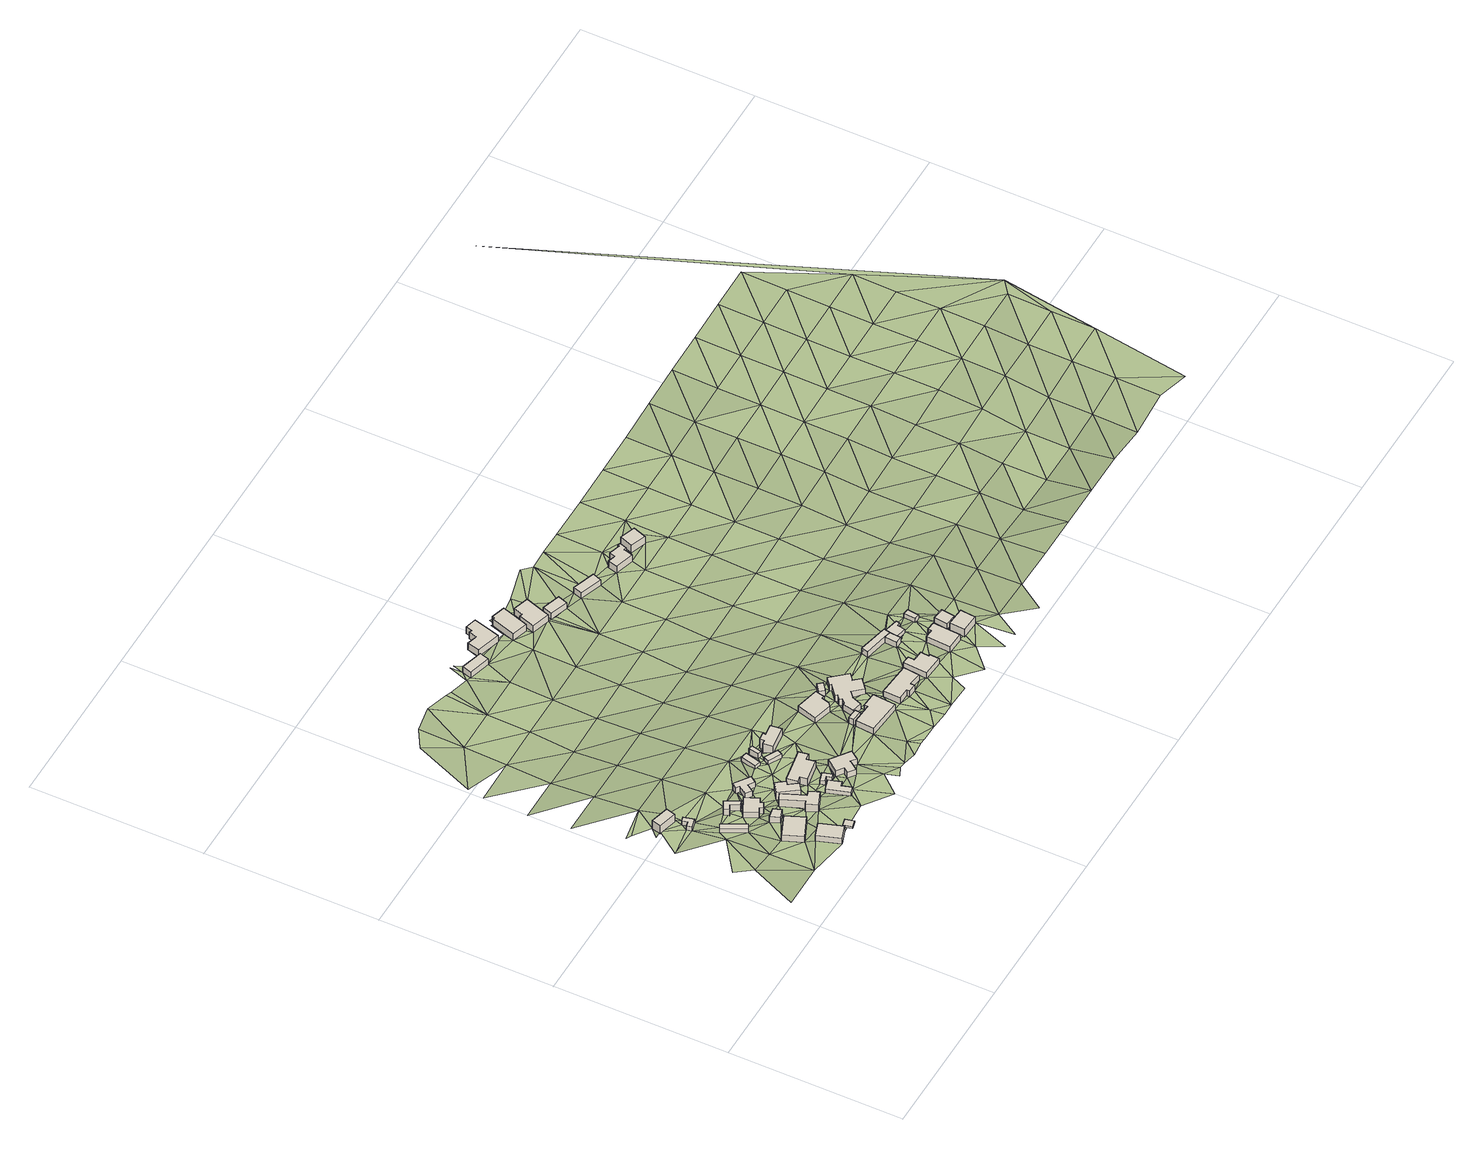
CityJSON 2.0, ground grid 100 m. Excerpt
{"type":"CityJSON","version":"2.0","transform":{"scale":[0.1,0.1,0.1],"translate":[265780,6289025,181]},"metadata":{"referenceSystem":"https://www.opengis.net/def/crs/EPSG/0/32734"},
"CityObjects":{
"building1":{"type":"Building","attributes":{"address":"1 Gousblom Avenue Mamre 7347 Cape Town","building":"house","building:levels":"1","building_height":4.1,"roof_height":191.68,"ground_height":187.58,"plus_code":"4FRWFFQH+7CH"},"geometry":[{"type":"Solid","lod":"1","boundaries":[[[[0,1,2,3]],[[1,4,5,2]],[[4,6,7,5]],[[6,0,3,7]],[[3,2,5,7]],[[6,4,1,0]]]]}]},
"building2":{"type":"Building","attributes":{"address":"Kaap Street Mamre 7347 Cape Town","building":"cabin","building:levels":"1","building_height":2.8,"roof_height":191.76,"ground_height":188.96,"plus_code":"4FRWFFQH+5F5"},"geometry":[{"type":"Solid","lod":"1","boundaries":[[[[8,9,10,11]],[[9,12,13,10]],[[12,14,15,13]],[[14,8,11,15]],[[11,10,13,15]],[[14,12,9,8]]]]}]},
"building3":{"type":"Building","attributes":{"building":"cabin","building:levels":"1","building_height":2.8,"roof_height":190.38,"ground_height":187.58,"plus_code":"4FRWFFQH+6FV"},"geometry":[{"type":"Solid","lod":"1","boundaries":[[[[16,17,18,19]],[[17,20,21,18]],[[20,22,23,21]],[[22,24,25,23]],[[24,26,27,25]],[[26,16,19,27]],[[19,18,21,23,25,27]],[[26,24,22,20,17,16]]]]}]},
"building4":{"type":"Building","attributes":{"address":"Kaap Street Mamre 7347 Cape Town","building":"house","building:levels":"1","building_height":4.1,"roof_height":195.31,"ground_height":191.21,"plus_code":"4FRWFFPH+XHJ"},"geometry":[{"type":"Solid","lod":"1","boundaries":[[[[28,29,30,31]],[[29,32,33,30]],[[32,34,35,33]],[[34,28,31,35]],[[31,30,33,35]],[[34,32,29,28]]]]}]},
"building5":{"type":"Building","attributes":{"address":"Kaap Street Mamre 7347 Cape Town","building":"house","building:levels":"1","building_height":4.1,"roof_height":194.58,"ground_height":190.48,"plus_code":"4FRWFFQH+3G5"},"geometry":[{"type":"Solid","lod":"1","boundaries":[[[[36,37,38,39]],[[37,40,41,38]],[[40,42,43,41]],[[42,36,39,43]],[[39,38,41,43]],[[42,40,37,36]]]]}]},
"building6":{"type":"Building","attributes":{"building":"roof","building:levels":"1","building_height":4.1,"roof_height":195.31,"ground_height":191.21,"bottom_roof_height":194.01,"plus_code":"4FRWFFPH+XH9"},"geometry":[{"type":"Solid","lod":"1","boundaries":[[[[44,45,46,47]],[[45,48,49,46]],[[48,50,51,49]],[[50,44,47,51]],[[47,46,49,51]],[[50,48,45,44]]]]}]},
"building7":{"type":"Building","attributes":{"building":"yes","building:levels":"1","building_height":4.1,"roof_height":194.58,"ground_height":190.48,"plus_code":"4FRWFFQH+3HR"},"geometry":[{"type":"Solid","lod":"1","boundaries":[[[[52,53,54,55]],[[53,56,57,54]],[[56,58,59,57]],[[58,52,55,59]],[[55,54,57,59]],[[58,56,53,52]]]]}]},
"building8":{"type":"Building","attributes":{"building":"cabin","building:levels":"1","building_height":2.8,"roof_height":192.06,"ground_height":189.26,"plus_code":"4FRWFFQH+5GQ"},"geometry":[{"type":"Solid","lod":"1","boundaries":[[[[60,61,62,63]],[[61,64,65,62]],[[64,66,67,65]],[[66,68,69,67]],[[68,70,71,69]],[[70,60,63,71]],[[63,62,65,67,69,71]],[[70,68,66,64,61,60]]]]}]},
"building9":{"type":"Building","attributes":{"address":"Kaap Street Mamre 7347 Cape Town","building":"house","building:levels":"1","building_height":4.1,"roof_height":193.36,"ground_height":189.26,"plus_code":"4FRWFFQH+4HR"},"geometry":[{"type":"Solid","lod":"1","boundaries":[[[[72,73,74,75]],[[73,76,77,74]],[[76,78,79,77]],[[78,80,81,79]],[[80,82,83,81]],[[82,84,85,83]],[[84,86,87,85]],[[86,72,75,87]],[[75,74,77,79,81,83,85,87]],[[86,84,82,80,78,76,73,72]]]]}]},
"building10":{"type":"Building","attributes":{"address":"Kaap Street Mamre 7347 Cape Town","building":"yes","building:levels":"1","building_height":4.1,"roof_height":194.58,"ground_height":190.48,"plus_code":"4FRWFFQH+3JM"},"geometry":[{"type":"Solid","lod":"1","boundaries":[[[[88,89,90,91]],[[89,92,93,90]],[[92,94,95,93]],[[94,96,97,95]],[[96,98,99,97]],[[98,100,101,99]],[[100,102,103,101]],[[102,88,91,103]],[[91,90,93,95,97,99,101,103]],[[102,100,98,96,94,92,89,88]]]]}]},
"building11":{"type":"Building","attributes":{"building":"garage","building:levels":"1","building_height":4.1,"roof_height":194.91,"ground_height":190.81,"plus_code":"4FRWFFQH+4J4"},"geometry":[{"type":"Solid","lod":"1","boundaries":[[[[104,105,106,107]],[[105,108,109,106]],[[108,110,111,109]],[[110,112,113,111]],[[112,114,115,113]],[[114,104,107,115]],[[107,106,109,111,113,115]],[[114,112,110,108,105,104]]]]}]},
"building12":{"type":"Building","attributes":{"address":"9A Gousblom Road Mamre 7347 Cape Town","building":"cabin","building:levels":"1","building_height":2.8,"roof_height":192.06,"ground_height":189.26,"plus_code":"4FRWFFQH+5JM"},"geometry":[{"type":"Solid","lod":"1","boundaries":[[[[116,117,118,119]],[[117,120,121,118]],[[120,122,123,121]],[[122,124,125,123]],[[124,126,127,125]],[[126,128,129,127]],[[128,130,131,129]],[[130,116,119,131]],[[119,118,121,123,125,127,129,131]],[[130,128,126,124,122,120,117,116]]]]}]},
"building13":{"type":"Building","attributes":{"building":"cabin","building:levels":"1","building_height":2.8,"roof_height":193.61,"ground_height":190.81,"plus_code":"4FRWFFQH+2MH"},"geometry":[{"type":"Solid","lod":"1","boundaries":[[[[132,133,134,135]],[[133,136,137,134]],[[136,138,139,137]],[[138,140,141,139]],[[140,142,143,141]],[[142,132,135,143]],[[135,134,137,139,141,143]],[[142,140,138,136,133,132]]]]}]},
"building14":{"type":"Building","attributes":{"address":"Mamre 7347 Cape Town","building":"cabin","building:levels":"1","building_height":2.8,"roof_height":193.61,"ground_height":190.81,"plus_code":"4FRWFFQH+3P2"},"geometry":[{"type":"Solid","lod":"1","boundaries":[[[[144,145,146,147]],[[145,148,149,146]],[[148,150,151,149]],[[150,152,153,151]],[[152,154,155,153]],[[154,144,147,155]],[[147,146,149,151,153,155]],[[154,152,150,148,145,144]]]]}]},
"building15":{"type":"Building","attributes":{"address":"18 Amos Comenius Street Mamre 7347 Cape Town","building":"house","building:levels":"1","building_height":4.1,"roof_height":194.91,"ground_height":190.81,"plus_code":"4FRWFFQH+4M5"},"geometry":[{"type":"Solid","lod":"1","boundaries":[[[[156,157,158,159]],[[157,160,161,158]],[[160,162,163,161]],[[162,164,165,163]],[[164,166,167,165]],[[166,168,169,167]],[[168,170,171,169]],[[170,156,159,171]],[[159,158,161,163,165,167,169,171]],[[170,168,166,164,162,160,157,156]]]]}]},
"building16":{"type":"Building","attributes":{"address":"9 Gousblom Road Mamre 7347 Cape Town","building":"cabin","building:levels":"1","building_height":2.8,"roof_height":190.44,"ground_height":187.64,"plus_code":"4FRWFFQH+6M5"},"geometry":[{"type":"Solid","lod":"1","boundaries":[[[[172,173,174,175]],[[173,176,177,174]],[[176,178,179,177]],[[178,172,175,179]],[[175,174,177,179]],[[178,176,173,172]]]]}]},
"building17":{"type":"Building","attributes":{"address":"Mamre 7347 Cape Town","building":"cabin","building:levels":"1","building_height":2.8,"roof_height":192.48,"ground_height":189.68,"plus_code":"4FRWFFQH+5P7"},"geometry":[{"type":"Solid","lod":"1","boundaries":[[[[180,181,182,183]],[[181,184,185,182]],[[184,186,187,185]],[[186,180,183,187]],[[183,182,185,187]],[[186,184,181,180]]]]}]},
"building18":{"type":"Building","attributes":{"address":"20 Amos Comenius Street Mamre 7347 Cape Town","building":"house","building:levels":"1","building_height":4.1,"roof_height":195.42,"ground_height":191.32,"plus_code":"4FRWFFQH+2QR"},"geometry":[{"type":"Solid","lod":"1","boundaries":[[[[188,189,190,191]],[[189,192,193,190]],[[192,194,195,193]],[[194,196,197,195]],[[196,198,199,197]],[[198,200,201,199]],[[200,202,203,201]],[[202,188,191,203]],[[191,190,193,195,197,199,201,203]],[[202,200,198,196,194,192,189,188]]]]}]},
"building19":{"type":"Building","attributes":{"address":"Mamre 7347 Cape Town","building":"garage","building:levels":"1","building_height":4.1,"roof_height":191.74,"ground_height":187.64,"plus_code":"4FRWFFQH+6P3"},"geometry":[{"type":"Solid","lod":"1","boundaries":[[[[204,205,206,207]],[[205,208,209,206]],[[208,210,211,209]],[[210,204,207,211]],[[207,206,209,211]],[[210,208,205,204]]]]}]},
"building20":{"type":"Building","attributes":{"address":"Mamre 7347 Cape Town","building":"house","building:levels":"1","building_height":4.1,"roof_height":194.04,"ground_height":189.94,"plus_code":"4FRWFFQH+5QJ"},"geometry":[{"type":"Solid","lod":"1","boundaries":[[[[212,213,214,215]],[[213,216,217,214]],[[216,218,219,217]],[[218,220,221,219]],[[220,222,223,221]],[[222,224,225,223]],[[224,226,227,225]],[[226,212,215,227]],[[215,214,217,219,221,223,225,227]],[[226,224,222,220,218,216,213,212]]]]}]},
"building21":{"type":"Building","attributes":{"address":"Amos Comenius Street Mamre 7347 Cape Town","building":"garage","building:levels":"1","building_height":4.1,"roof_height":195.98,"ground_height":191.88,"plus_code":"4FRWFFQH+3VH"},"geometry":[{"type":"Solid","lod":"1","boundaries":[[[[228,229,230,231]],[[229,232,233,230]],[[232,234,235,233]],[[234,228,231,235]],[[231,230,233,235]],[[234,232,229,228]]]]}]},
"building22":{"type":"Building","attributes":{"address":"10 Amos Comenius Street Mamre 7347 Cape Town","building":"house","building:levels":"1","building_height":4.1,"roof_height":195.98,"ground_height":191.88,"plus_code":"4FRWFFQH+2WV"},"geometry":[{"type":"Solid","lod":"1","boundaries":[[[[236,237,238,239]],[[237,240,241,238]],[[240,242,243,241]],[[242,244,245,243]],[[244,246,247,245]],[[246,236,239,247]],[[239,238,241,243,245,247]],[[246,244,242,240,237,236]]]]}]},
"building23":{"type":"Building","attributes":{"address":"Amos Comenius Street Mamre 7347 Cape Town","building":"house","building:levels":"1","building_height":4.1,"roof_height":194.25,"ground_height":190.15,"plus_code":"4FRWFFQH+5V5"},"geometry":[{"type":"Solid","lod":"1","boundaries":[[[[248,249,250,251]],[[249,252,253,250]],[[252,254,255,253]],[[254,256,257,255]],[[256,258,259,257]],[[258,260,261,259]],[[260,248,251,261]],[[251,250,253,255,257,259,261]],[[260,258,256,254,252,249,248]]]]}]},
"building24":{"type":"Building","attributes":{"address":"Louwskloof Road Mamre 7347 Cape Town","building":"house","building:levels":"1","building_height":4.1,"roof_height":189.44,"ground_height":185.34,"plus_code":"4FRWFFQH+QM9"},"geometry":[{"type":"Solid","lod":"1","boundaries":[[[[262,263,264,265]],[[263,266,267,264]],[[266,268,269,267]],[[268,262,265,269]],[[265,264,267,269]],[[268,266,263,262]]]]}]},
"building25":{"type":"Building","attributes":{"address":"Amos Comenius Street Mamre 7347 Cape Town","building":"yes","building:levels":"1","building_height":4.1,"roof_height":194.25,"ground_height":190.15,"plus_code":"4FRWFFQH+5W9"},"geometry":[{"type":"Solid","lod":"1","boundaries":[[[[270,271,272,273]],[[271,274,275,272]],[[274,276,277,275]],[[276,270,273,277]],[[273,272,275,277]],[[276,274,271,270]]]]}]},
"building26":{"type":"Building","attributes":{"address":"12 Amos Comenius Street Mamre 7347 Cape Town","building":"house","building:levels":"1","building_height":4.1,"roof_height":194.58,"ground_height":190.48,"plus_code":"4FRWFFQH+4XC"},"geometry":[{"type":"Solid","lod":"1","boundaries":[[[[278,279,280,281]],[[279,282,283,280]],[[282,284,285,283]],[[284,286,287,285]],[[286,288,289,287]],[[288,290,291,289]],[[290,292,293,291]],[[292,294,295,293]],[[294,296,297,295]],[[296,298,299,297]],[[298,300,301,299]],[[300,302,303,301]],[[302,304,305,303]],[[304,306,307,305]],[[306,308,309,307]],[[308,310,311,309]],[[310,278,281,311]],[[281,280,283,285,287,289,291,293,295,297,299,301,303,305,307,309,311]],[[310,308,306,304,302,300,298,296,294,292,290,288,286,284,282,279,278]]]]}]},
"building27":{"type":"Building","attributes":{"address":"36 Louwskloof Road Mamre 7347 Cape Town","building":"house","building:levels":"1","building_height":4.1,"roof_height":190.07,"ground_height":185.97,"plus_code":"4FRWFFQH+QQJ"},"geometry":[{"type":"Solid","lod":"1","boundaries":[[[[312,313,314,315]],[[313,316,317,314]],[[316,318,319,317]],[[318,320,321,319]],[[320,322,323,321]],[[322,324,325,323]],[[324,326,327,325]],[[326,312,315,327]],[[315,314,317,319,321,323,325,327]],[[326,324,322,320,318,316,313,312]]]]}]},
"building28":{"type":"Building","attributes":{"address":"6 Amos Comenius Street Mamre 7347 Cape Town","building":"house","building:levels":"1","building_height":4.1,"roof_height":196.27,"ground_height":192.17,"plus_code":"4FRWFFQJ+22M"},"geometry":[{"type":"Solid","lod":"1","boundaries":[[[[328,329,330,331]],[[329,332,333,330]],[[332,334,335,333]],[[334,336,337,335]],[[336,338,339,337]],[[338,340,341,339]],[[340,342,343,341]],[[342,328,331,343]],[[331,330,333,335,337,339,341,343]],[[342,340,338,336,334,332,329,328]]]]}]},
"building29":{"type":"Building","attributes":{"address":"37 Louwskloof Road Mamre 7347 Cape Town","building":"house","building:levels":"1","building_height":4.1,"roof_height":190.07,"ground_height":185.97,"plus_code":"4FRWFFQH+QR4"},"geometry":[{"type":"Solid","lod":"1","boundaries":[[[[344,345,346,347]],[[345,348,349,346]],[[348,350,351,349]],[[350,352,353,351]],[[352,354,355,353]],[[354,344,347,355]],[[347,346,349,351,353,355]],[[354,352,350,348,345,344]]]]}]},
"building30":{"type":"Building","attributes":{"address":"4 Amos Comenius Street Mamre 7347 Cape Town","building":"house","building:levels":"1","building_height":4.1,"roof_height":196.29,"ground_height":192.19,"plus_code":"4FRWFFQJ+23H"},"geometry":[{"type":"Solid","lod":"1","boundaries":[[[[356,357,358,359]],[[357,360,361,358]],[[360,362,363,361]],[[362,364,365,363]],[[364,366,367,365]],[[366,368,369,367]],[[368,370,371,369]],[[370,356,359,371]],[[359,358,361,363,365,367,369,371]],[[370,368,366,364,362,360,357,356]]]]}]},
"building31":{"type":"Building","attributes":{"address":"38 Louwskloof Road Mamre 7347 Cape Town","building":"house","building:levels":"1","building_height":4.1,"roof_height":190.24,"ground_height":186.14,"plus_code":"4FRWFFQH+PVF"},"geometry":[{"type":"Solid","lod":"1","boundaries":[[[[372,373,374,375]],[[373,376,377,374]],[[376,378,379,377]],[[378,380,381,379]],[[380,382,383,381]],[[382,372,375,383]],[[375,374,377,379,381,383]],[[382,380,378,376,373,372]]]]}]},
"building32":{"type":"Building","attributes":{"address":"39 Louwskloof Road Mamre 7347 Cape Town","building":"house","building:levels":"1","building_height":4.1,"roof_height":190.24,"ground_height":186.14,"plus_code":"4FRWFFQH+MWV"},"geometry":[{"type":"Solid","lod":"1","boundaries":[[[[384,385,386,387]],[[385,388,389,386]],[[388,390,391,389]],[[390,384,387,391]],[[387,386,389,391]],[[390,388,385,384]]]]}]},
"building33":{"type":"Building","attributes":{"building":"yes","building:levels":"1","building_height":4.1,"roof_height":194.85,"ground_height":190.75,"plus_code":"4FRWFFQJ+449"},"geometry":[{"type":"Solid","lod":"1","boundaries":[[[[392,393,394,395]],[[393,396,397,394]],[[396,398,399,397]],[[398,400,401,399]],[[400,402,403,401]],[[402,404,405,403]],[[404,392,395,405]],[[395,394,397,399,401,403,405]],[[404,402,400,398,396,393,392]]]]}]},
"building34":{"type":"Building","attributes":{"building":"cabin","building:levels":"1","building_height":2.8,"roof_height":193.55,"ground_height":190.75,"plus_code":"4FRWFFQJ+44F"},"geometry":[{"type":"Solid","lod":"1","boundaries":[[[[392,398,406,407]],[[398,400,408,406]],[[400,402,409,408]],[[402,404,410,409]],[[404,392,407,410]],[[407,406,408,409,410]],[[404,402,400,398,392]]]]}]},
"building35":{"type":"Building","attributes":{"building":"garage","building:levels":"1","building_height":4.1,"roof_height":194.85,"ground_height":190.75,"plus_code":"4FRWFFQJ+34X"},"geometry":[{"type":"Solid","lod":"1","boundaries":[[[[398,392,395,399]],[[392,393,394,395]],[[393,396,397,394]],[[396,398,399,397]],[[399,395,394,397]],[[396,393,392,398]]]]}]},
"building36":{"type":"Building","attributes":{"address":"2 Amos Comenius Street Mamre 7347 Cape Town","building":"house","building:levels":"1","building_height":4.1,"roof_height":196.2,"ground_height":192.1,"plus_code":"4FRWFFQJ+259"},"geometry":[{"type":"Solid","lod":"1","boundaries":[[[[411,412,413,414]],[[412,415,416,413]],[[415,417,418,416]],[[417,419,420,418]],[[419,421,422,420]],[[421,411,414,422]],[[414,413,416,418,420,422]],[[421,419,417,415,412,411]]]]}]},
"building37":{"type":"Building","attributes":{"building":"cabin","building:levels":"1","building_height":2.8,"roof_height":193.56,"ground_height":190.76,"plus_code":"4FRWFFQJ+453"},"geometry":[{"type":"Solid","lod":"1","boundaries":[[[[423,424,425,426]],[[424,427,428,425]],[[427,429,430,428]],[[429,431,432,430]],[[431,433,434,432]],[[433,435,436,434]],[[435,423,426,436]],[[426,425,428,430,432,434,436]],[[435,433,431,429,427,424,423]]]]}]},
"building38":{"type":"Building","attributes":{"address":"40 Louwskloof Road Mamre 7347 Cape Town","building":"house","building:levels":"1","building_height":4.1,"roof_height":190.8,"ground_height":186.7,"plus_code":"4FRWFFQJ+M26"},"geometry":[{"type":"Solid","lod":"1","boundaries":[[[[437,438,439,440]],[[438,441,442,439]],[[441,443,444,442]],[[443,437,440,444]],[[440,439,442,444]],[[443,441,438,437]]]]}]},
"building39":{"type":"Building","attributes":{"address":"2A Amos Comenius Street Mamre 7347 Cape Town","building":"house","building:levels":"1","building_height":4.1,"roof_height":196.75,"ground_height":192.65,"plus_code":"4FRWFFQJ+265"},"geometry":[{"type":"Solid","lod":"1","boundaries":[[[[445,446,447,448]],[[446,449,450,447]],[[449,451,452,450]],[[451,445,448,452]],[[448,447,450,452]],[[451,449,446,445]]]]}]},
"building40":{"type":"Building","attributes":{"address":"Amos Comenius Street Mamre 7347 Cape Town","building":"cabin","building:levels":"1","building_height":2.8,"roof_height":193.56,"ground_height":190.76,"plus_code":"4FRWFFQJ+36W"},"geometry":[{"type":"Solid","lod":"1","boundaries":[[[[453,454,455,456]],[[454,457,458,455]],[[457,459,460,458]],[[459,453,456,460]],[[456,455,458,460]],[[459,457,454,453]]]]}]},
"building41":{"type":"Building","attributes":{"building":"cabin","building:levels":"1","building_height":2.8,"roof_height":194.9,"ground_height":192.1,"plus_code":"4FRWFFQJ+26Q"},"geometry":[{"type":"Solid","lod":"1","boundaries":[[[[461,462,463,464]],[[462,465,466,463]],[[465,467,468,466]],[[467,461,464,468]],[[464,463,466,468]],[[467,465,462,461]]]]}]},
"building42":{"type":"Building","attributes":{"address":"41 Louwskloof Road Mamre 7347 Cape Town","building":"house","building:levels":"1","building_height":4.1,"roof_height":191.08,"ground_height":186.98,"plus_code":"4FRWFFQJ+J4V"},"geometry":[{"type":"Solid","lod":"1","boundaries":[[[[469,470,471,472]],[[470,473,474,471]],[[473,475,476,474]],[[475,477,478,476]],[[477,479,480,478]],[[479,481,482,480]],[[481,483,484,482]],[[483,485,486,484]],[[485,487,488,486]],[[487,469,472,488]],[[472,471,474,476,478,480,482,484,486,488]],[[487,485,483,481,479,477,475,473,470,469]]]]}]},
"building43":{"type":"Building","attributes":{"address":"42 Louwskloof Road Mamre 7347 Cape Town","building":"house","building:levels":"1","building_height":4.1,"roof_height":191.49,"ground_height":187.39,"plus_code":"4FRWFFQJ+J5W"},"geometry":[{"type":"Solid","lod":"1","boundaries":[[[[489,490,491,492]],[[490,493,494,491]],[[493,495,496,494]],[[495,489,492,496]],[[492,491,494,496]],[[495,493,490,489]]]]}]},
"terrain1":{"type":"TINRelief","geometry":[{"type":"CompositeSurface","lod":"1","boundaries":[[[497,498,499]],[[500,501,499]],[[498,502,499]],[[502,500,499]],[[502,498,503]],[[504,500,26]],[[505,504,24]],[[24,504,26]],[[498,34,503]],[[34,498,28]],[[8,500,502]],[[506,505,6]],[[503,42,502]],[[502,42,8]],[[507,508,509]],[[26,500,14]],[[500,8,14]],[[505,24,20]],[[509,6,507]],[[12,26,14]],[[510,505,20]],[[24,22,20]],[[26,12,16]],[[32,503,34]],[[58,8,42]],[[17,510,20]],[[6,511,507]],[[8,58,512]],[[17,511,510]],[[58,42,52]],[[507,513,514]],[[12,512,76]],[[515,16,12]],[[516,52,42]],[[517,503,32]],[[12,76,518]],[[58,78,512]],[[12,518,515]],[[78,76,512]],[[61,16,515]],[[16,519,17]],[[516,53,52]],[[56,78,58]],[[17,519,511]],[[520,521,513]],[[518,76,522]],[[29,523,32]],[[82,78,56]],[[82,80,78]],[[32,523,517]],[[518,522,524]],[[516,517,525]],[[516,525,53]],[[16,61,519]],[[73,522,76]],[[507,511,526]],[[82,56,84]],[[56,53,527]],[[525,517,523]],[[527,84,56]],[[522,73,528]],[[507,526,513]],[[525,527,53]],[[529,523,29]],[[520,530,531]],[[86,84,72]],[[61,528,532]],[[511,519,526]],[[527,525,533]],[[527,114,84]],[[114,72,84]],[[72,534,73]],[[532,528,73]],[[532,73,534]],[[527,96,114]],[[61,126,519]],[[534,72,535]],[[532,126,61]],[[530,536,537]],[[520,513,538]],[[536,539,537]],[[114,540,72]],[[532,534,541]],[[96,542,114]],[[535,72,540]],[[542,96,543]],[[529,544,523]],[[545,523,544]],[[542,543,546]],[[538,513,526]],[[547,535,548]],[[540,548,535]],[[546,549,542]],[[545,550,546]],[[544,142,545]],[[545,142,550]],[[551,530,520]],[[552,544,529]],[[553,554,555]],[[555,554,549]],[[546,556,549]],[[550,556,546]],[[540,553,160]],[[529,557,552]],[[558,519,126]],[[555,160,553]],[[519,558,526]],[[559,548,540]],[[555,549,556]],[[550,142,152]],[[538,551,520]],[[559,540,160]],[[556,560,555]],[[559,561,548]],[[550,150,556]],[[536,562,539]],[[152,150,550]],[[142,140,152]],[[126,561,558]],[[138,136,552]],[[563,536,530]],[[556,150,148]],[[154,152,140]],[[144,140,138]],[[138,552,188]],[[561,559,564]],[[140,144,154]],[[565,552,557]],[[566,538,526]],[[144,138,200]],[[551,563,530]],[[200,138,188]],[[188,552,567]],[[145,144,200]],[[561,564,178]],[[568,556,148]],[[160,569,559]],[[558,561,178]],[[186,564,559]],[[526,558,566]],[[552,565,567]],[[188,202,200]],[[562,536,570]],[[145,198,148]],[[145,200,198]],[[564,186,571]],[[559,572,186]],[[198,568,148]],[[186,184,571]],[[573,551,538]],[[563,574,536]],[[559,569,572]],[[184,575,571]],[[176,558,178]],[[194,567,565]],[[575,176,571]],[[536,574,570]],[[576,568,577]],[[194,192,567]],[[568,198,577]],[[176,210,558]],[[573,538,566]],[[184,578,575]],[[579,580,565]],[[176,575,210]],[[581,578,184]],[[565,580,194]],[[582,581,184]],[[577,198,583]],[[551,584,563]],[[578,581,226]],[[196,583,198]],[[226,208,578]],[[585,194,580]],[[586,572,569]],[[569,577,586]],[[572,586,582]],[[587,558,210]],[[566,558,587]],[[226,222,208]],[[577,583,586]],[[581,582,586]],[[573,584,551]],[[222,226,224]],[[222,220,208]],[[587,210,208]],[[574,588,570]],[[563,589,574]],[[196,194,236]],[[586,590,581]],[[194,585,236]],[[220,587,208]],[[566,591,573]],[[583,196,228]],[[584,589,563]],[[588,574,592]],[[593,594,585]],[[218,216,220]],[[586,583,252]],[[566,587,591]],[[220,216,587]],[[594,236,585]],[[595,592,574]],[[594,593,596]],[[252,590,586]],[[196,236,246]],[[573,597,584]],[[234,252,583]],[[589,598,574]],[[234,583,228]],[[246,228,196]],[[598,595,574]],[[596,599,594]],[[249,216,590]],[[597,573,591]],[[590,252,249]],[[594,599,600]],[[601,587,216]],[[589,584,602]],[[603,236,594]],[[598,268,595]],[[587,601,591]],[[246,229,228]],[[266,595,268]],[[602,584,597]],[[254,252,234]],[[595,266,604]],[[601,216,249]],[[600,603,594]],[[234,232,605]],[[229,246,244]],[[268,598,262]],[[234,605,294]],[[294,254,234]],[[606,607,266]],[[229,242,232]],[[605,232,242]],[[598,589,608]],[[597,591,609]],[[229,244,242]],[[610,589,602]],[[606,266,263]],[[611,605,242]],[[256,254,288]],[[254,294,288]],[[601,609,591]],[[292,290,294]],[[600,612,603]],[[248,601,249]],[[612,600,613]],[[294,290,288]],[[258,256,260]],[[284,256,288]],[[606,263,614]],[[256,284,260]],[[608,262,598]],[[589,610,608]],[[615,611,242]],[[286,284,288]],[[602,597,616]],[[611,615,617]],[[322,614,263]],[[248,260,270]],[[271,260,284]],[[603,612,329]],[[271,270,260]],[[320,614,322]],[[618,601,248]],[[329,328,603]],[[612,613,619]],[[615,603,328]],[[262,620,263]],[[609,616,597]],[[248,270,618]],[[271,284,621]],[[615,622,617]],[[623,617,622]],[[329,612,334]],[[322,263,620]],[[615,328,622]],[[621,624,271]],[[625,271,624]],[[329,334,332]],[[602,626,610]],[[612,619,336]],[[622,328,627]],[[608,350,262]],[[334,612,336]],[[620,262,350]],[[625,628,618]],[[628,625,624]],[[629,609,601]],[[629,601,618]],[[630,622,627]],[[616,626,602]],[[342,627,328]],[[618,628,629]],[[619,631,336]],[[632,633,630]],[[632,634,628]],[[635,636,620]],[[350,635,620]],[[608,610,637]],[[627,342,630]],[[338,336,340]],[[638,620,636]],[[350,608,372]],[[616,609,639]],[[628,634,629]],[[619,640,641]],[[626,642,610]],[[619,641,631]],[[336,631,340]],[[350,643,635]],[[639,609,629]],[[352,350,372]],[[610,642,637]],[[632,630,404]],[[644,635,643]],[[372,608,637]],[[370,630,342]],[[632,402,634]],[[631,370,340]],[[645,626,616]],[[340,370,342]],[[629,634,402]],[[352,372,646]],[[370,404,630]],[[645,616,639]],[[641,647,631]],[[352,646,648]],[[648,649,650]],[[632,404,402]],[[651,652,646]],[[385,637,642]],[[368,653,370]],[[654,642,626]],[[648,646,652]],[[366,653,368]],[[642,655,385]],[[653,366,364]],[[629,656,639]],[[637,385,384]],[[647,641,657]],[[658,370,653]],[[657,641,659]],[[654,626,645]],[[658,404,370]],[[388,655,642]],[[629,402,656]],[[364,362,360]],[[648,652,660]],[[384,661,637]],[[388,385,655]],[[653,364,658]],[[647,657,360]],[[661,660,652]],[[388,642,438]],[[421,364,360]],[[404,658,392]],[[402,662,656]],[[645,639,663]],[[384,390,661]],[[664,642,654]],[[665,658,364]],[[662,402,400]],[[657,421,360]],[[657,659,666]],[[642,664,438]],[[364,421,665]],[[663,639,656]],[[400,656,662]],[[388,437,390]],[[423,398,665]],[[654,645,667]],[[388,438,437]],[[666,668,657]],[[398,423,435]],[[660,661,669]],[[665,670,423]],[[665,421,670]],[[400,398,435]],[[400,435,433]],[[671,661,390]],[[645,663,667]],[[421,419,417]],[[670,421,417]],[[666,672,668]],[[441,438,664]],[[671,390,437]],[[673,400,433]],[[654,674,664]],[[427,670,429]],[[666,675,676]],[[668,672,677]],[[678,417,415]],[[417,679,670]],[[680,656,400]],[[668,677,415]],[[671,669,661]],[[676,672,666]],[[417,678,679]],[[679,429,670]],[[663,656,680]],[[673,433,431]],[[654,667,674]],[[437,443,681]],[[415,677,682]],[[415,683,678]],[[437,681,671]],[[429,453,431]],[[415,682,683]],[[683,679,678]],[[429,679,453]],[[441,664,487]],[[684,682,677]],[[400,673,680]],[[673,431,453]],[[685,679,683]],[[677,446,684]],[[667,663,686]],[[443,441,487]],[[673,453,459]],[[685,683,465]],[[664,674,687]],[[664,687,487]],[[676,688,689]],[[690,681,443]],[[685,465,459]],[[681,690,671]],[[663,680,686]],[[684,446,465]],[[689,446,676]],[[691,443,487]],[[674,667,692]],[[465,446,693]],[[673,459,694]],[[443,691,695]],[[680,673,694]],[[446,689,693]],[[465,694,459]],[[443,695,690]],[[692,667,686]],[[469,487,687]],[[691,696,697]],[[695,691,697]],[[687,674,698]],[[465,693,694]],[[680,699,686]],[[698,674,692]],[[700,695,697]],[[701,469,702]],[[687,703,469]],[[704,700,697]],[[690,695,705]],[[469,489,702]],[[706,689,707]],[[699,680,694]],[[702,489,708]],[[693,689,709]],[[700,710,695]],[[703,489,469]],[[708,710,700]],[[489,710,708]],[[692,686,711]],[[698,712,687]],[[687,712,703]],[[711,686,699]],[[689,706,709]],[[695,713,705]],[[714,694,693]],[[695,710,713]],[[715,698,692]],[[712,716,703]],[[699,694,714]],[[716,713,710]],[[711,715,692]],[[693,709,714]],[[713,716,712]],[[712,698,717]],[[713,718,705]],[[699,719,711]],[[715,717,698]],[[714,719,699]],[[712,720,713]],[[709,706,721]],[[722,715,711]],[[720,712,717]],[[722,711,719]],[[706,723,721]],[[724,718,713]],[[709,725,714]],[[726,717,715]],[[724,713,720]],[[719,714,725]],[[722,726,715]],[[725,709,721]],[[718,724,727]],[[728,722,719]],[[720,717,729]],[[726,730,717]],[[731,721,723]],[[728,719,725]],[[729,717,730]],[[724,720,732]],[[726,722,733]],[[722,728,734]],[[732,727,724]],[[725,721,735]],[[732,720,729]],[[731,736,721]],[[722,734,733]],[[728,725,735]],[[730,726,737]],[[721,736,735]],[[738,727,732]],[[726,733,737]],[[728,739,734]],[[740,729,730]],[[741,736,731]],[[728,735,739]],[[740,730,737]],[[742,732,729]],[[743,733,734]],[[739,744,734]],[[736,745,735]],[[742,729,740]],[[746,736,741]],[[738,732,747]],[[734,744,743]],[[748,737,733]],[[736,746,745]],[[749,739,735]],[[742,747,732]],[[733,743,748]],[[739,749,744]],[[740,737,750]],[[749,735,745]],[[740,750,742]],[[746,741,751]],[[750,737,748]],[[744,752,743]],[[744,749,753]],[[741,754,751]],[[745,746,755]],[[756,747,742]],[[752,748,743]],[[750,757,742]],[[744,753,752]],[[745,755,749]],[[746,751,755]],[[756,742,757]],[[753,749,758]],[[759,750,748]],[[748,752,760]],[[758,749,755]],[[761,751,754]],[[759,748,760]],[[757,750,762]],[[752,753,763]],[[754,764,761]],[[763,753,758]],[[751,765,755]],[[750,759,762]],[[756,757,766]],[[767,760,752]],[[751,761,765]],[[752,763,767]],[[758,755,768]],[[766,757,762]],[[759,760,769]],[[755,765,768]],[[767,770,760]],[[763,758,771]],[[772,761,764]],[[769,760,770]],[[773,762,759]],[[771,767,763]],[[771,758,768]],[[764,774,772]],[[765,761,775]],[[759,769,773]],[[776,766,762]],[[777,770,767]],[[777,767,771]],[[775,761,772]],[[778,768,765]],[[776,762,773]],[[774,779,772]],[[780,769,770]],[[765,775,778]],[[770,777,781]],[[771,768,782]],[[780,770,781]],[[769,783,773]],[[782,768,778]],[[777,771,784]],[[772,785,775]],[[772,779,785]],[[769,780,783]],[[776,773,786]],[[784,781,777]],[[784,771,782]],[[787,778,775]],[[786,773,783]],[[780,781,788]],[[775,785,787]],[[781,784,789]],[[790,782,778]],[[783,780,788]],[[788,781,789]],[[785,779,791]],[[784,782,790]],[[790,778,787]],[[783,788,786]],[[792,788,791]],[[789,784,791]],[[787,785,791]],[[791,784,790]],[[789,791,788]],[[791,790,787]]]}]}
},
"vertices":[
[160,998,48],[266,970,48],[266,970,107],[160,998,107],[281,1024,48],[281,1024,107],[175,1052,48],[175,1052,107],
[348,594,80],[380,611,80],[380,611,108],[348,594,108],[313,737,80],[313,737,108],[281,720,80],[281,720,108],
[296,872,66],[279,932,66],[279,932,94],[296,872,94],[251,924,66],[251,924,94],[259,893,66],[259,893,94],[232,886,66],[232,886,94],[240,857,66],[240,857,94],
[482,125,102],[564,154,102],[564,154,143],[482,125,143],[519,285,102],[519,285,143],[437,257,102],[437,257,143],
[411,304,91],[537,357,91],[537,357,136],[411,304,136],[490,465,91],[490,465,136],[365,412,91],[365,412,136],
[578,116,130],[620,127,130],[620,127,143],[578,116,143],[607,178,130],[607,178,143],[565,167,130],[565,167,143],
[473,474,95],[524,492,95],[524,492,136],[473,474,136],[508,538,95],[508,538,136],[450,526,95],[450,526,136],
[503,715,66],[461,796,66],[461,796,111],[503,715,111],[406,768,66],[406,768,111],[422,738,66],[422,738,111],[450,752,66],[450,752,111],[476,702,66],[476,702,111],
[557,633,83],[518,711,83],[518,711,124],[557,633,124],[427,666,83],[427,666,124],[464,591,83],[464,591,124],[490,604,83],[490,604,124],[500,584,83],[500,584,124],[537,603,83],[537,603,124],[529,619,83],[529,619,124],
[640,342,83],[725,378,83],[725,378,136],[640,342,136],[700,437,83],[700,437,136],[674,426,83],[674,426,136],[618,558,83],[618,558,136],[579,541,83],[579,541,136],[633,414,83],[633,414,136],[613,406,83],[613,406,136],
[689,471,83],[728,500,83],[728,500,139],[689,471,139],[690,551,83],[690,551,139],[708,564,83],[708,564,139],[671,615,83],[671,615,139],[614,573,83],[614,573,139],
[558,722,66],[591,699,66],[591,699,111],[558,722,111],[618,738,66],[618,738,111],[652,714,66],[652,714,111],[678,750,66],[678,750,111],[592,811,66],[592,811,111],[571,782,66],[571,782,111],[591,768,66],[591,768,111],
[803,242,98],[839,253,98],[839,253,126],[803,242,126],[821,309,98],[821,309,126],[848,317,98],[848,317,126],[825,390,98],[825,390,126],[762,371,98],[762,371,126],
[850,376,98],[874,383,98],[874,383,126],[850,376,126],[857,439,98],[857,439,126],[803,423,98],[803,423,126],[811,397,98],[811,397,126],[842,406,98],[842,406,126],
[929,552,87],[919,607,87],[919,607,139],[929,552,139],[724,573,87],[724,573,139],[735,511,87],[735,511,139],[765,517,87],[765,517,139],[772,476,87],[772,476,139],[901,498,87],[901,498,139],[892,546,87],[892,546,139],
[766,772,66],[803,763,66],[803,763,94],[766,772,94],[826,856,66],[826,856,94],[789,865,66],[789,865,94],
[885,684,87],[901,714,87],[901,714,115],[885,684,115],[828,753,87],[828,753,115],[812,723,87],[812,723,115],
[900,318,103],[941,288,103],[941,288,144],[900,318,144],[979,340,103],[979,340,144],[1009,318,103],[1009,318,144],[1045,367,103],[1045,367,144],[937,446,103],[937,446,144],[883,374,103],[883,374,144],[921,346,103],[921,346,144],
[837,793,66],[861,788,66],[861,788,107],[837,793,107],[874,848,66],[874,848,107],[850,853,66],[850,853,107],
[901,742,65],[1032,759,65],[1032,759,130],[901,742,130],[1024,823,65],[1024,823,130],[960,815,65],[960,815,130],[958,831,65],[958,831,130],[915,825,65],[915,825,130],[918,800,65],[918,800,130],[894,797,65],[894,797,130],
[1239,458,109],[1300,453,109],[1300,453,150],[1239,458,150],[1302,483,109],[1302,483,150],[1242,489,109],[1242,489,150],
[1231,338,109],[1432,322,109],[1432,322,150],[1231,338,150],[1442,453,109],[1442,453,150],[1356,459,109],[1356,459,150],[1355,438,109],[1355,438,150],[1240,446,109],[1240,446,150],
[1341,729,92],[1208,760,92],[1208,760,132],[1341,729,132],[1176,644,92],[1176,644,132],[1280,616,92],[1280,616,132],[1301,634,92],[1301,634,132],[1313,678,92],[1313,678,132],[1329,675,92],[1329,675,132],
[811,2324,43],[827,2378,43],[827,2378,84],[811,2324,84],[702,2413,43],[702,2413,84],[686,2360,43],[686,2360,84],
[1348,715,92],[1370,689,92],[1370,689,132],[1348,715,132],[1412,723,92],[1412,723,132],[1390,750,92],[1390,750,132],
[1452,720,92],[1411,684,92],[1411,684,136],[1452,720,136],[1418,677,92],[1418,677,136],[1359,626,92],[1359,626,136],[1367,617,92],[1367,617,136],[1341,594,92],[1341,594,136],[1351,582,92],[1351,582,136],[1332,561,92],[1332,561,136],[1324,565,92],[1324,565,136],[1306,497,92],[1306,497,136],[1366,484,92],[1366,484,136],[1387,542,92],[1387,542,136],[1419,570,92],[1419,570,136],[1468,513,92],[1468,513,136],[1526,563,92],[1526,563,136],[1494,599,92],[1494,599,136],[1530,631,92],[1530,631,136],
[952,2525,43],[942,2488,43],[942,2488,91],[952,2525,91],[926,2493,43],[926,2493,91],[914,2447,43],[914,2447,91],[855,2464,43],[855,2464,91],[838,2392,43],[838,2392,91],[974,2354,43],[974,2354,91],[1016,2508,43],[1016,2508,91],
[1485,418,112],[1479,319,112],[1479,319,153],[1485,418,153],[1547,315,112],[1547,315,153],[1546,297,112],[1546,297,153],[1594,294,112],[1594,294,153],[1595,318,112],[1595,318,153],[1669,310,112],[1669,310,153],[1678,402,112],[1678,402,153],
[1077,2441,44],[1072,2428,44],[1072,2428,91],[1077,2441,91],[1063,2431,44],[1063,2431,91],[1018,2290,44],[1018,2290,91],[1108,2262,44],[1108,2262,91],[1157,2417,44],[1157,2417,91],
[1699,281,112],[1817,273,112],[1817,273,153],[1699,281,153],[1820,326,112],[1820,326,153],[1810,327,112],[1810,327,153],[1813,376,112],[1813,376,153],[1752,380,112],[1752,380,153],[1755,417,112],[1755,417,153],[1709,421,112],[1709,421,153],
[1115,2227,44],[1218,2194,44],[1218,2194,92],[1115,2227,92],[1266,2341,44],[1266,2341,92],[1179,2369,44],[1179,2369,92],[1161,2314,44],[1161,2314,92],[1144,2319,44],[1144,2319,92],
[1252,2242,51],[1233,2186,51],[1233,2186,92],[1252,2242,92],[1337,2151,51],[1337,2151,92],[1356,2208,51],[1356,2208,92],
[1836,593,98],[1830,522,98],[1830,522,138],[1836,593,138],[1871,520,98],[1871,520,138],[1875,584,98],[1875,584,138],[1884,623,98],[1884,623,138],[1712,661,98],[1712,661,138],[1703,622,98],[1703,622,138],
[1875,584,126],[1836,593,126],[1884,623,126],[1712,661,126],[1703,622,126],
[1916,262,111],[2016,256,111],[2016,256,152],[1916,262,152],[2026,416,111],[2026,416,152],[1974,419,111],[1974,419,152],[1973,399,111],[1973,399,152],[1925,402,111],[1925,402,152],
[1878,545,98],[1941,534,98],[1941,534,126],[1878,545,126],[1949,579,98],[1949,579,126],[1967,576,98],[1967,576,126],[1973,599,98],[1973,599,126],[1888,619,98],[1888,619,126],[1881,592,98],[1881,592,126],
[1444,2168,57],[1426,2116,57],[1426,2116,98],[1444,2168,98],[1555,2071,57],[1555,2071,98],[1573,2123,57],[1573,2123,98],
[2157,244,104],[2164,332,104],[2164,332,158],[2157,244,158],[2059,340,104],[2059,340,158],[2053,251,104],[2053,251,158],
[2036,590,98],[2031,522,98],[2031,522,126],[2036,590,126],[2062,519,98],[2062,519,126],[2070,585,98],[2070,585,126],
[2062,355,104],[2130,348,104],[2130,348,139],[2062,355,139],[2139,426,104],[2139,426,139],[2071,434,104],[2071,434,139],
[1780,2009,53],[1796,2063,53],[1796,2063,101],[1780,2009,101],[1811,2059,53],[1811,2059,101],[1824,2102,53],[1824,2102,101],[1807,2107,53],[1807,2107,101],[1805,2098,53],[1805,2098,101],[1740,2118,53],[1740,2118,101],[1729,2084,53],[1729,2084,101],[1687,2097,53],[1687,2097,101],[1671,2042,53],[1671,2042,101],
[1833,2042,53],[1922,2011,53],[1922,2011,105],[1833,2042,105],[1949,2088,53],[1949,2088,105],[1861,2119,53],[1861,2119,105],
[3,165,95],[254,165,100],[128,438,86],[254,670,80],[61,532,86],[254,420,91],[411,304,95],[59,860,66],[160,998,66],[113,997,66],[254,1170,48],[50,1135,49],[78,1122,49],[266,970,66],[281,1024,66],[380,611,83],[254,1425,26],[3,1425,26],[406,768,83],[490,465,95],[537,357,95],[422,738,83],[505,920,66],[254,1675,3],[3,1675,1],[476,702,83],[640,342,98],[450,752,83],[613,406,95],[505,1170,46],[579,541,95],[503,715,83],[756,165,106],[254,1925,17],[3,1925,8],[571,782,83],[633,414,98],[558,722,83],[591,699,83],[254,2170,25],[17,2021,8],[505,1425,25],[142,2363,31],[671,615,87],[591,768,83],[689,471,98],[674,426,98],[803,242,107],[725,378,98],[700,437,98],[618,738,83],[652,714,87],[728,500,98],[756,420,98],[505,1675,1],[839,253,107],[708,564,87],[690,551,87],[735,511,98],[772,476,98],[908,50,110],[756,920,66],[756,670,87],[765,517,98],[678,750,87],[254,2430,31],[505,1925,24],[766,772,87],[1007,165,110],[756,1170,44],[941,288,110],[901,498,103],[919,607,89],[395,2453,38],[803,763,87],[885,684,89],[756,1425,24],[505,2170,30],[837,793,87],[892,546,89],[929,552,89],[861,788,87],[1031,85,110],[1086,110,110],[901,742,89],[901,714,89],[1007,420,103],[756,1675,14],[1125,105,110],[1007,670,89],[1007,920,65],[524,2413,38],[756,1925,28],[1032,759,89],[1007,1170,40],[555,2401,38],[1191,86,117],[1258,165,117],[660,2368,43],[1278,94,117],[1007,1425,18],[756,2170,36],[1310,92,117],[1411,91,115],[1258,920,63],[1007,1675,28],[1432,322,112],[698,2483,43],[1306,497,109],[751,2407,43],[720,2473,43],[1007,2170,44],[1258,1170,37],[1007,1925,36],[1366,484,109],[1509,165,115],[1516,82,115],[830,2390,43],[1442,453,112],[1258,1425,12],[1387,542,112],[1390,750,95],[1591,84,115],[974,2354,50],[1418,677,95],[1468,513,112],[1419,570,95],[1411,684,95],[1412,723,95],[1258,1675,38],[1509,420,112],[1452,720,95],[1509,920,61],[1526,563,95],[1699,281,120],[1530,631,95],[1494,599,95],[1509,670,95],[1029,2349,50],[987,2361,50],[1218,2194,51],[1016,2508,50],[1509,1170,35],[1720,76,120],[1760,165,120],[1258,1925,45],[1063,2431,50],[1053,2434,50],[1509,1425,20],[1144,2319,56],[1817,273,120],[1157,2417,56],[1081,2457,50],[1077,2441,50],[1161,2314,56],[1179,2369,56],[1760,420,112],[1509,1675,41],[1258,2170,51],[1760,920,65],[1916,262,117],[1830,522,112],[1889,49,117],[1258,2430,56],[1266,2341,56],[1760,670,98],[1760,1170,38],[1509,1925,50],[1871,520,112],[2011,165,116],[1760,1425,31],[2016,256,117],[1458,2480,61],[1941,534,111],[1509,2430,61],[2053,251,117],[2011,670,98],[1760,1675,45],[2076,31,120],[2157,244,115],[2059,340,111],[2011,420,111],[2031,522,111],[2011,920,66],[1509,2170,57],[2062,355,111],[2071,434,111],[2130,348,111],[2062,519,111],[2011,1170,35],[1760,1925,53],[2174,25,119],[2262,165,115],[1624,2434,61],[1687,2097,60],[2011,1425,36],[2262,420,104],[2262,670,86],[1760,2170,60],[1729,2084,60],[1740,2118,60],[2011,1675,51],[2262,920,53],[1807,2107,60],[1796,2063,60],[1811,2059,60],[1922,2011,58],[1805,2098,60],[1760,2430,64],[2513,165,106],[2397,5,116],[1824,2102,60],[2513,420,94],[1861,2119,60],[2262,1170,35],[2011,1925,58],[2011,2170,64],[2513,670,71],[2262,1425,58],[1949,2088,64],[2262,1675,61],[2011,2430,68],[2513,920,40],[2262,1925,64],[2765,420,81],[2513,1170,50],[2765,165,97],[2262,2170,68],[2765,670,65],[2513,1425,70],[2262,2430,73],[2765,920,60],[2513,1925,74],[2513,1675,74],[3016,165,96],[2513,2170,76],[2765,1425,81],[2765,1170,64],[3016,670,65],[3016,420,59],[2765,1675,89],[2513,2430,81],[3016,920,72],[2765,1925,87],[3267,165,96],[2765,2170,88],[3016,1425,93],[3016,1170,78],[3267,670,49],[3267,420,49],[2765,2430,95],[3016,1675,96],[3267,920,72],[3016,1925,98],[3518,420,48],[3267,1425,101],[3267,1170,87],[3518,165,93],[3518,670,51],[3016,2430,107],[3016,2170,101],[3518,920,92],[3267,1925,107],[3267,1675,104],[3769,420,65],[3267,2170,110],[3518,1170,110],[3769,165,56],[3769,670,65],[3267,2430,116],[3518,1425,112],[3769,920,101],[3518,1925,115],[3518,1675,112],[3769,1170,110],[4020,420,100],[3518,2170,117],[4020,165,96],[4020,670,98],[3518,2430,123],[3769,1425,118],[4020,920,102],[4195,113,96],[3769,1925,121],[3769,1675,118],[4020,1170,114],[3769,2170,123],[4020,1425,118],[4271,670,107],[3769,2430,129],[4271,920,111],[4020,1925,125],[4020,1675,120],[4271,1170,117],[4351,1232,117],[3267,3685,176]
]}
